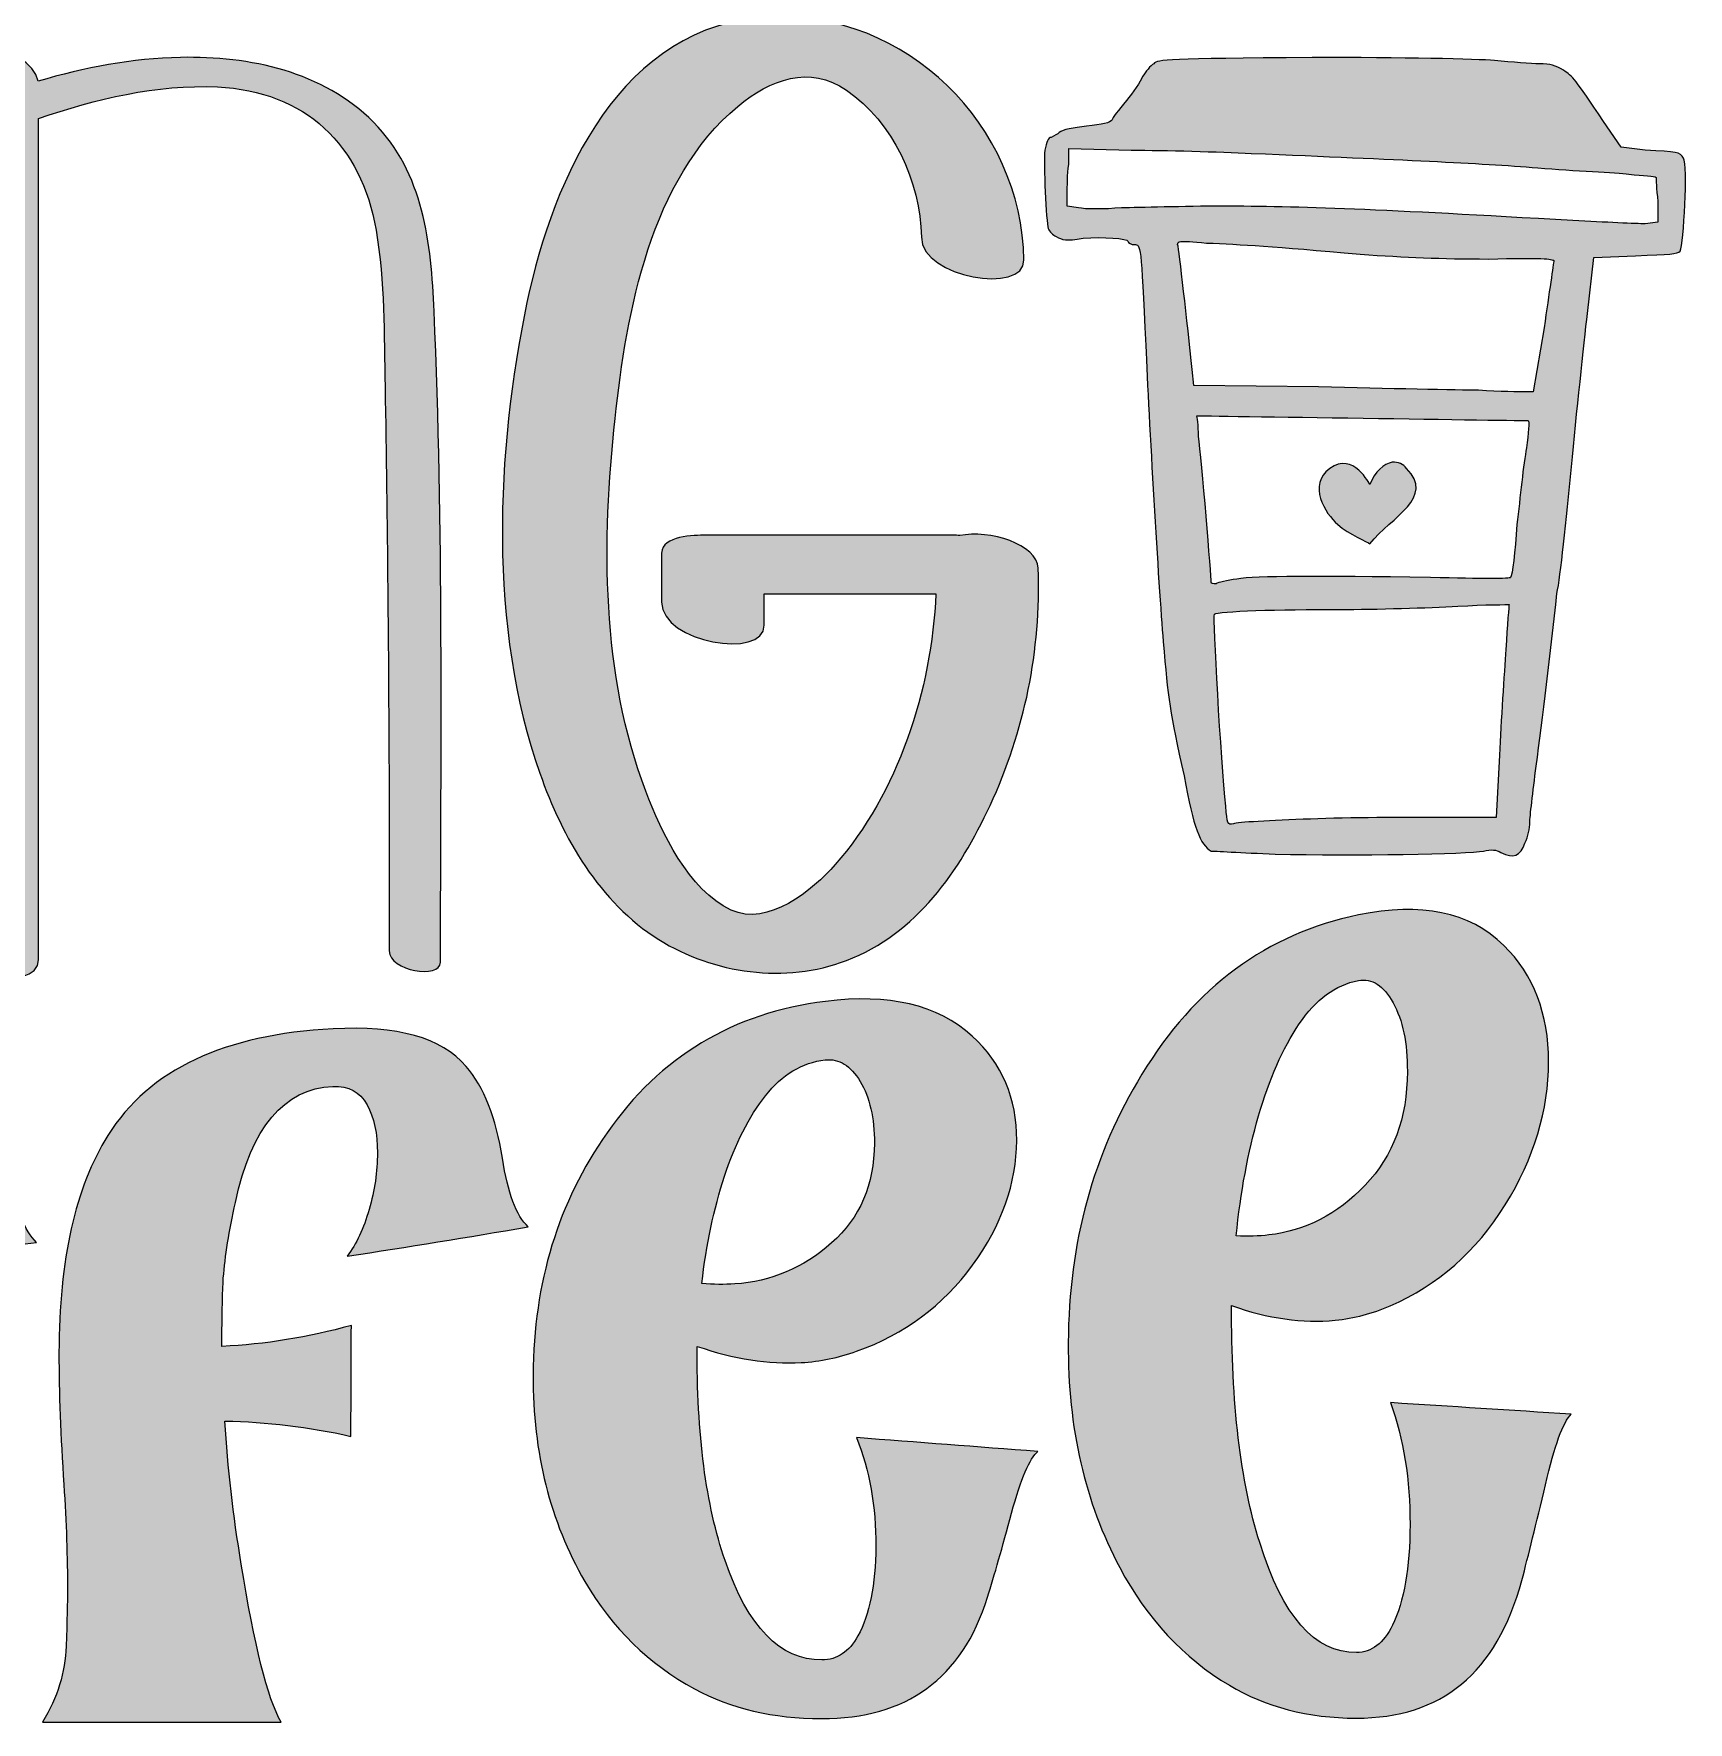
# Model space of a CAD drawing. Header units: inches. Extents: x 243 to 838, y -982 to -99.
# Drawn here: x 540.2 to 838, y -770.9 to -466.9 of the extents above; entities that cross this region are included whole.
import ezdxf

# ---------------------------------------------------------------- set-up
doc = ezdxf.new("R2010")
doc.units = ezdxf.units.IN
doc.header["$MEASUREMENT"] = 0
doc.layers.add('Layer 1', color=7, linetype='Continuous')

# ---------------------------------------------------------------- blocks, each defined once
blk = doc.blocks.new('block 5')
at = {"layer": 'Layer 1', "true_color": 0xbe1e2f}
h = blk.add_hatch(color=242, dxfattribs=at)
h.dxf.hatch_style = 2
edge = h.paths.add_edge_path()
edge.add_spline(control_points=[(778.25, -770.13), (769.55, -770.14), (761.94, -768.12), (755.41, -764.22), (747.18, -759.31), (740.6, -752.24), (735.67, -743.03), (729.42, -731.27), (726.33, -717.92), (726.41, -702.59), (726.51, -684.38), (730.94, -668.49), (739.67, -654.22), (749.15, -638.6), (762.16, -628.91), (778.67, -625.55), (789.88, -623.28), (798.58, -624.95), (804.82, -631.04), (810.18, -636.34), (812.86, -643.37), (812.86, -651.95), (812.86, -660.67), (810.26, -669.37), (805.05, -677.75), (799.84, -686.15), (792.94, -692.17), (784.35, -695.91), (781.16, -697.31), (777.87, -698.17), (774.46, -698.5), (768.61, -699.08), (762.39, -698.18), (755.81, -695.88), (755.74, -713.41), (757.42, -727.55), (760.87, -738.53), (764.97, -751.73), (770.78, -758.44), (778.28, -758.32), (781.03, -758.27), (783.19, -756.65), (784.76, -753.42), (786.85, -749.11), (787.9, -743.05), (787.92, -735.28), (787.94, -727.23), (786.77, -719.88), (784.41, -713.34), (795.26, -714.02), (806.11, -714.72), (816.94, -715.44), (815.46, -716.83), (813.91, -721.08), (812.28, -728.12), (810.64, -735.17), (809.23, -740.89), (808.04, -745.34), (803.51, -762.06), (793.56, -770.16), (778.25, -770.13)], knot_values=[0, 0, 0, 0, 1, 1, 1, 2, 2, 2, 3, 3, 3, 4, 4, 4, 5, 5, 5, 6, 6, 6, 7, 7, 7, 8, 8, 8, 9, 9, 9, 10, 10, 10, 11, 11, 11, 12, 12, 12, 13, 13, 13, 14, 14, 14, 15, 15, 15, 16, 16, 16, 17, 17, 17, 18, 18, 18, 19, 19, 19, 20, 20, 20, 20], degree=3, periodic=1)
edge = h.paths.add_edge_path()
edge.add_spline(control_points=[(762.53, -683.15), (769.04, -682.4), (774.82, -679.46), (779.86, -674.2), (784.9, -668.95), (787.43, -662.07), (787.44, -653.74), (787.46, -648.61), (786.6, -644.47), (784.88, -641.35), (783.15, -638.23), (781.07, -636.91), (778.64, -637.36), (774.51, -638.13), (770.96, -640.75), (767.99, -645.16), (765.02, -649.58), (762.58, -655.09), (760.67, -661.71), (758.76, -668.33), (757.41, -675.52), (756.64, -683.31), (758.71, -683.42), (760.68, -683.37), (762.53, -683.15)], knot_values=[0, 0, 0, 0, 1, 1, 1, 2, 2, 2, 3, 3, 3, 4, 4, 4, 5, 5, 5, 6, 6, 6, 7, 7, 7, 8, 8, 8, 8], degree=3, periodic=1)
h = blk.add_hatch(color=242, dxfattribs=at)
h.dxf.hatch_style = 2
edge = h.paths.add_edge_path()
edge.add_spline(control_points=[(682.01, -770.21), (673.31, -770.21), (665.7, -768.41), (659.18, -764.87), (650.95, -760.42), (644.36, -753.96), (639.42, -745.51), (633.15, -734.71), (630.05, -722.4), (630.12, -708.37), (630.2, -691.69), (634.63, -677.3), (643.41, -664.79), (652.95, -651.07), (666.08, -643.16), (682.75, -641.1), (694.07, -639.7), (702.85, -641.67), (709.13, -647.34), (714.52, -652.29), (717.19, -658.59), (717.15, -666.14), (717.11, -673.82), (714.45, -681.38), (709.18, -688.62), (703.9, -695.86), (696.94, -701.01), (688.3, -704.1), (685.1, -705.25), (681.78, -705.93), (678.36, -706.13), (672.48, -706.48), (666.24, -705.49), (659.63, -703.21), (659.54, -719.03), (661.22, -731.83), (664.66, -741.76), (668.76, -753.7), (674.56, -759.73), (682.07, -759.66), (684.82, -759.63), (686.98, -758.2), (688.56, -755.33), (690.66, -751.51), (691.74, -746.13), (691.78, -739.22), (691.82, -732.06), (690.67, -725.51), (688.32, -719.63), (699.21, -720.47), (710.09, -721.3), (720.97, -722.13), (719.47, -723.33), (717.89, -727.04), (716.22, -733.22), (714.56, -739.4), (713.11, -744.43), (711.91, -748.35), (707.29, -763.05), (697.32, -770.23), (682.01, -770.21)], knot_values=[0, 0, 0, 0, 1, 1, 1, 2, 2, 2, 3, 3, 3, 4, 4, 4, 5, 5, 5, 6, 6, 6, 7, 7, 7, 8, 8, 8, 9, 9, 9, 10, 10, 10, 11, 11, 11, 12, 12, 12, 13, 13, 13, 14, 14, 14, 15, 15, 15, 16, 16, 16, 17, 17, 17, 18, 18, 18, 19, 19, 19, 20, 20, 20, 20], degree=3, periodic=1)
edge = h.paths.add_edge_path()
edge.add_spline(control_points=[(666.39, -691.97), (672.94, -691.53), (678.76, -689.09), (683.84, -684.59), (688.92, -680.09), (691.49, -674.07), (691.53, -666.66), (691.55, -662.1), (690.7, -658.38), (688.97, -655.52), (687.24, -652.65), (685.15, -651.37), (682.69, -651.64), (678.52, -652.12), (674.94, -654.27), (671.94, -658.08), (668.94, -661.89), (666.48, -666.73), (664.55, -672.6), (662.62, -678.47), (661.26, -684.9), (660.48, -691.9), (662.56, -692.08), (664.53, -692.1), (666.39, -691.97)], knot_values=[0, 0, 0, 0, 1, 1, 1, 2, 2, 2, 3, 3, 3, 4, 4, 4, 5, 5, 5, 6, 6, 6, 7, 7, 7, 8, 8, 8, 8], degree=3, periodic=1)
h = blk.add_hatch(color=242, dxfattribs=at)
h.dxf.hatch_style = 2
edge = h.paths.add_edge_path()
edge.add_spline(control_points=[(496.66, -770.87), (482.35, -770.87), (468.04, -770.87), (453.73, -770.87), (456.38, -766.36), (457.78, -761.73), (457.91, -756.96), (458.04, -752.19), (458.1, -748.8), (458.1, -746.78), (458.07, -740.8), (457.83, -734.33), (457.35, -727.39), (456.72, -718.55), (456.4, -710.5), (456.37, -703.26), (456.3, -686.18), (459.16, -673.08), (464.96, -664.01), (472.39, -652.34), (485.88, -647.09), (505.41, -647.49), (516.94, -647.72), (524.96, -650.41), (529.44, -655.77), (532.66, -659.62), (534.87, -665.11), (536.06, -672.28), (537.03, -678.39), (538.6, -682.46), (540.76, -684.49), (529.89, -685.78), (519.02, -686.97), (508.16, -688.07), (509.8, -685.99), (511.1, -683.29), (512.07, -679.98), (513.04, -676.66), (513.52, -673.34), (513.52, -670.02), (513.52, -666.64), (512.88, -663.76), (511.6, -661.38), (510.33, -659), (508.27, -657.79), (505.43, -657.74), (496.6, -657.57), (490.78, -664.08), (487.97, -677.43), (486.86, -682.5), (486.16, -687), (485.87, -690.92), (485.73, -693.62), (485.67, -697.22), (485.68, -701.74), (485.68, -702.24), (485.68, -702.73), (485.68, -703.23), (493.44, -703.15), (501.2, -702.21), (508.96, -700.42), (508.96, -706.98), (508.97, -713.55), (508.98, -720.11), (501.37, -718.19), (493.8, -717.05), (486.27, -716.7), (486.81, -725.03), (487.84, -733.63), (489.35, -742.49), (491.76, -757.09), (494.2, -766.54), (496.66, -770.87)], knot_values=[0, 0, 0, 0, 1, 1, 1, 2, 2, 2, 3, 3, 3, 4, 4, 4, 5, 5, 5, 6, 6, 6, 7, 7, 7, 8, 8, 8, 9, 9, 9, 10, 10, 10, 11, 11, 11, 12, 12, 12, 13, 13, 13, 14, 14, 14, 15, 15, 15, 16, 16, 16, 17, 17, 17, 18, 18, 18, 19, 19, 19, 20, 20, 20, 21, 21, 21, 22, 22, 22, 23, 23, 23, 24, 24, 24, 24], degree=3, periodic=1)
h = blk.add_hatch(color=242, dxfattribs=at)
h.dxf.hatch_style = 2
edge = h.paths.add_edge_path()
edge.add_spline(control_points=[(584.76, -770.87), (570.45, -770.87), (556.14, -770.87), (541.83, -770.87), (544.51, -766.44), (545.92, -761.87), (546.08, -757.18), (546.23, -752.49), (546.31, -749.15), (546.31, -747.16), (546.32, -741.27), (546.1, -734.92), (545.66, -728.1), (545.07, -719.41), (544.78, -711.52), (544.78, -704.4), (544.8, -687.61), (547.72, -674.59), (553.57, -665.28), (561.06, -653.3), (574.59, -647.07), (594.11, -646.05), (605.63, -645.44), (613.61, -647.6), (618.07, -652.8), (621.26, -656.53), (623.44, -662.04), (624.6, -669.35), (625.54, -675.59), (627.09, -679.71), (629.24, -681.69), (618.38, -683.57), (607.52, -685.33), (596.66, -686.97), (598.3, -684.78), (599.62, -681.97), (600.6, -678.56), (601.59, -675.14), (602.09, -671.74), (602.1, -668.36), (602.11, -664.92), (601.49, -662.03), (600.23, -659.7), (598.96, -657.37), (596.91, -656.28), (594.07, -656.41), (585.25, -656.84), (579.4, -663.78), (576.53, -677.3), (575.39, -682.43), (574.67, -686.97), (574.36, -690.91), (574.21, -693.61), (574.12, -697.21), (574.11, -701.73), (574.11, -702.23), (574.11, -702.73), (574.11, -703.22), (581.87, -702.84), (589.63, -701.59), (597.4, -699.45), (597.37, -706.1), (597.35, -712.76), (597.32, -719.41), (589.73, -717.69), (582.16, -716.79), (574.64, -716.67), (575.13, -725), (576.12, -733.58), (577.59, -742.43), (579.93, -757.02), (582.32, -766.52), (584.76, -770.87)], knot_values=[0, 0, 0, 0, 1, 1, 1, 2, 2, 2, 3, 3, 3, 4, 4, 4, 5, 5, 5, 6, 6, 6, 7, 7, 7, 8, 8, 8, 9, 9, 9, 10, 10, 10, 11, 11, 11, 12, 12, 12, 13, 13, 13, 14, 14, 14, 15, 15, 15, 16, 16, 16, 17, 17, 17, 18, 18, 18, 19, 19, 19, 20, 20, 20, 21, 21, 21, 22, 22, 22, 23, 23, 23, 24, 24, 24, 24], degree=3, periodic=1)
at = {"layer": 'Layer 1', "lineweight": 0}
for points, knots in [([(778.25, -770.13), (769.55, -770.14), (761.94, -768.12), (755.41, -764.22), (747.18, -759.31), (740.6, -752.24), (735.67, -743.03), (729.42, -731.27), (726.33, -717.92), (726.41, -702.59), (726.51, -684.38), (730.94, -668.49), (739.67, -654.22), (749.15, -638.6), (762.16, -628.91), (778.67, -625.55), (789.88, -623.28), (798.58, -624.95), (804.82, -631.04), (810.18, -636.34), (812.86, -643.37), (812.86, -651.95), (812.86, -660.67), (810.26, -669.37), (805.05, -677.75), (799.84, -686.15), (792.94, -692.17), (784.35, -695.91), (781.16, -697.31), (777.87, -698.17), (774.46, -698.5), (768.61, -699.08), (762.39, -698.18), (755.81, -695.88), (755.74, -713.41), (757.42, -727.55), (760.87, -738.53), (764.97, -751.73), (770.78, -758.44), (778.28, -758.32), (781.03, -758.27), (783.19, -756.65), (784.76, -753.42), (786.85, -749.11), (787.9, -743.05), (787.92, -735.28), (787.94, -727.23), (786.77, -719.88), (784.41, -713.34), (795.26, -714.02), (806.11, -714.72), (816.94, -715.44), (815.46, -716.83), (813.91, -721.08), (812.28, -728.12), (810.64, -735.17), (809.23, -740.89), (808.04, -745.34), (803.51, -762.06), (793.56, -770.16), (778.25, -770.13)], [0, 0, 0, 0, 1, 1, 1, 2, 2, 2, 3, 3, 3, 4, 4, 4, 5, 5, 5, 6, 6, 6, 7, 7, 7, 8, 8, 8, 9, 9, 9, 10, 10, 10, 11, 11, 11, 12, 12, 12, 13, 13, 13, 14, 14, 14, 15, 15, 15, 16, 16, 16, 17, 17, 17, 18, 18, 18, 19, 19, 19, 20, 20, 20, 20]), ([(762.53, -683.15), (769.04, -682.4), (774.82, -679.46), (779.86, -674.2), (784.9, -668.95), (787.43, -662.07), (787.44, -653.74), (787.46, -648.61), (786.6, -644.47), (784.88, -641.35), (783.15, -638.23), (781.07, -636.91), (778.64, -637.36), (774.51, -638.13), (770.96, -640.75), (767.99, -645.16), (765.02, -649.58), (762.58, -655.09), (760.67, -661.71), (758.76, -668.33), (757.41, -675.52), (756.64, -683.31), (758.71, -683.42), (760.68, -683.37), (762.53, -683.15)], [0, 0, 0, 0, 1, 1, 1, 2, 2, 2, 3, 3, 3, 4, 4, 4, 5, 5, 5, 6, 6, 6, 7, 7, 7, 8, 8, 8, 8]), ([(682.01, -770.21), (673.31, -770.21), (665.7, -768.41), (659.18, -764.87), (650.95, -760.42), (644.36, -753.96), (639.42, -745.51), (633.15, -734.71), (630.05, -722.4), (630.12, -708.37), (630.2, -691.69), (634.63, -677.3), (643.41, -664.79), (652.95, -651.07), (666.08, -643.16), (682.75, -641.1), (694.07, -639.7), (702.85, -641.67), (709.13, -647.34), (714.52, -652.29), (717.19, -658.59), (717.15, -666.14), (717.11, -673.82), (714.45, -681.38), (709.18, -688.62), (703.9, -695.86), (696.94, -701.01), (688.3, -704.1), (685.1, -705.25), (681.78, -705.93), (678.36, -706.13), (672.48, -706.48), (666.24, -705.49), (659.63, -703.21), (659.54, -719.03), (661.22, -731.83), (664.66, -741.76), (668.76, -753.7), (674.56, -759.73), (682.07, -759.66), (684.82, -759.63), (686.98, -758.2), (688.56, -755.33), (690.66, -751.51), (691.74, -746.13), (691.78, -739.22), (691.82, -732.06), (690.67, -725.51), (688.32, -719.63), (699.21, -720.47), (710.09, -721.3), (720.97, -722.13), (719.47, -723.33), (717.89, -727.04), (716.22, -733.22), (714.56, -739.4), (713.11, -744.43), (711.91, -748.35), (707.29, -763.05), (697.32, -770.23), (682.01, -770.21)], [0, 0, 0, 0, 1, 1, 1, 2, 2, 2, 3, 3, 3, 4, 4, 4, 5, 5, 5, 6, 6, 6, 7, 7, 7, 8, 8, 8, 9, 9, 9, 10, 10, 10, 11, 11, 11, 12, 12, 12, 13, 13, 13, 14, 14, 14, 15, 15, 15, 16, 16, 16, 17, 17, 17, 18, 18, 18, 19, 19, 19, 20, 20, 20, 20]), ([(496.66, -770.87), (482.35, -770.87), (468.04, -770.87), (453.73, -770.87), (456.38, -766.36), (457.78, -761.73), (457.91, -756.96), (458.04, -752.19), (458.1, -748.8), (458.1, -746.78), (458.07, -740.8), (457.83, -734.33), (457.35, -727.39), (456.72, -718.55), (456.4, -710.5), (456.37, -703.26), (456.3, -686.18), (459.16, -673.08), (464.96, -664.01), (472.39, -652.34), (485.88, -647.09), (505.41, -647.49), (516.94, -647.72), (524.96, -650.41), (529.44, -655.77), (532.66, -659.62), (534.87, -665.11), (536.06, -672.28), (537.03, -678.39), (538.6, -682.46), (540.76, -684.49), (529.89, -685.78), (519.02, -686.97), (508.16, -688.07), (509.8, -685.99), (511.1, -683.29), (512.07, -679.98), (513.04, -676.66), (513.52, -673.34), (513.52, -670.02), (513.52, -666.64), (512.88, -663.76), (511.6, -661.38), (510.33, -659), (508.27, -657.79), (505.43, -657.74), (496.6, -657.57), (490.78, -664.08), (487.97, -677.43), (486.86, -682.5), (486.16, -687), (485.87, -690.92), (485.73, -693.62), (485.67, -697.22), (485.68, -701.74), (485.68, -702.24), (485.68, -702.73), (485.68, -703.23), (493.44, -703.15), (501.2, -702.21), (508.96, -700.42), (508.96, -706.98), (508.97, -713.55), (508.98, -720.11), (501.37, -718.19), (493.8, -717.05), (486.27, -716.7), (486.81, -725.03), (487.84, -733.63), (489.35, -742.49), (491.76, -757.09), (494.2, -766.54), (496.66, -770.87)], [0, 0, 0, 0, 1, 1, 1, 2, 2, 2, 3, 3, 3, 4, 4, 4, 5, 5, 5, 6, 6, 6, 7, 7, 7, 8, 8, 8, 9, 9, 9, 10, 10, 10, 11, 11, 11, 12, 12, 12, 13, 13, 13, 14, 14, 14, 15, 15, 15, 16, 16, 16, 17, 17, 17, 18, 18, 18, 19, 19, 19, 20, 20, 20, 21, 21, 21, 22, 22, 22, 23, 23, 23, 24, 24, 24, 24]), ([(584.76, -770.87), (570.45, -770.87), (556.14, -770.87), (541.83, -770.87), (544.51, -766.44), (545.92, -761.87), (546.08, -757.18), (546.23, -752.49), (546.31, -749.15), (546.31, -747.16), (546.32, -741.27), (546.1, -734.92), (545.66, -728.1), (545.07, -719.41), (544.78, -711.52), (544.78, -704.4), (544.8, -687.61), (547.72, -674.59), (553.57, -665.28), (561.06, -653.3), (574.59, -647.07), (594.11, -646.05), (605.63, -645.44), (613.61, -647.6), (618.07, -652.8), (621.26, -656.53), (623.44, -662.04), (624.6, -669.35), (625.54, -675.59), (627.09, -679.71), (629.24, -681.69), (618.38, -683.57), (607.52, -685.33), (596.66, -686.97), (598.3, -684.78), (599.62, -681.97), (600.6, -678.56), (601.59, -675.14), (602.09, -671.74), (602.1, -668.36), (602.11, -664.92), (601.49, -662.03), (600.23, -659.7), (598.96, -657.37), (596.91, -656.28), (594.07, -656.41), (585.25, -656.84), (579.4, -663.78), (576.53, -677.3), (575.39, -682.43), (574.67, -686.97), (574.36, -690.91), (574.21, -693.61), (574.12, -697.21), (574.11, -701.73), (574.11, -702.23), (574.11, -702.73), (574.11, -703.22), (581.87, -702.84), (589.63, -701.59), (597.4, -699.45), (597.37, -706.1), (597.35, -712.76), (597.32, -719.41), (589.73, -717.69), (582.16, -716.79), (574.64, -716.67), (575.13, -725), (576.12, -733.58), (577.59, -742.43), (579.93, -757.02), (582.32, -766.52), (584.76, -770.87)], [0, 0, 0, 0, 1, 1, 1, 2, 2, 2, 3, 3, 3, 4, 4, 4, 5, 5, 5, 6, 6, 6, 7, 7, 7, 8, 8, 8, 9, 9, 9, 10, 10, 10, 11, 11, 11, 12, 12, 12, 13, 13, 13, 14, 14, 14, 15, 15, 15, 16, 16, 16, 17, 17, 17, 18, 18, 18, 19, 19, 19, 20, 20, 20, 21, 21, 21, 22, 22, 22, 23, 23, 23, 24, 24, 24, 24]), ([(666.39, -691.97), (672.94, -691.53), (678.76, -689.09), (683.84, -684.59), (688.92, -680.09), (691.49, -674.07), (691.53, -666.66), (691.55, -662.1), (690.7, -658.38), (688.97, -655.52), (687.24, -652.65), (685.15, -651.37), (682.69, -651.64), (678.52, -652.12), (674.94, -654.27), (671.94, -658.08), (668.94, -661.89), (666.48, -666.73), (664.55, -672.6), (662.62, -678.47), (661.26, -684.9), (660.48, -691.9), (662.56, -692.08), (664.53, -692.1), (666.39, -691.97)], [0, 0, 0, 0, 1, 1, 1, 2, 2, 2, 3, 3, 3, 4, 4, 4, 5, 5, 5, 6, 6, 6, 7, 7, 7, 8, 8, 8, 8])]:
    blk.add_open_spline(points, degree=3, knots=knots, dxfattribs=at)
blk = doc.blocks.new('block 7')
at = {"layer": 'Layer 1', "true_color": 0x030405}
h = blk.add_hatch(color=178, dxfattribs=at)
h.dxf.hatch_style = 2
edge = h.paths.add_edge_path()
edge.add_spline(control_points=[(721.01, -563.14), (721.53, -577.89), (718.59, -592.43), (712.35, -605.82), (706.83, -617.66), (699.15, -628.92), (686.49, -633.75), (675.5, -637.93), (662.62, -636.16), (652.73, -629.97), (642.02, -623.27), (635.43, -611.67), (631.33, -600.04), (622.07, -573.84), (623.36, -542.16), (629.01, -515.3), (633.76, -492.7), (645.98, -465.17), (672.61, -463.9), (697.31, -462.72), (718.07, -483.45), (718.45, -507.67), (718.54, -513.86), (700.1, -510.87), (699.98, -503.56), (699.83, -493.51), (694.88, -482.86), (686.5, -477.07), (679.85, -472.47), (672.76, -475.16), (666.95, -479.99), (651.23, -493.07), (646.93, -516.98), (644.86, -536.18), (642.46, -558.34), (642.36, -582.14), (650.39, -603.26), (653.22, -610.71), (658.05, -621.03), (665.74, -624.66), (672.34, -627.77), (680.43, -621.07), (684.48, -616.49), (695.69, -603.79), (701.89, -584.93), (702.59, -567.72), (692.29, -567.72), (681.99, -567.72), (671.7, -567.72), (671.7, -569.6), (671.7, -571.49), (671.7, -573.37), (671.7, -579.62), (653.24, -576.56), (653.24, -569.26), (653.24, -566.31), (653.24, -563.35), (653.24, -560.4), (653.24, -557.26), (659.27, -557.19), (661.06, -557.19), (675.97, -557.19), (690.88, -557.19), (705.79, -557.19), (706.11, -557.19), (706.49, -557.22), (706.88, -557.27), (712.26, -556.1), (720.86, -558.87), (721.01, -563.14)], knot_values=[0, 0, 0, 0, 1, 1, 1, 2, 2, 2, 3, 3, 3, 4, 4, 4, 5, 5, 5, 6, 6, 6, 7, 7, 7, 8, 8, 8, 9, 9, 9, 10, 10, 10, 11, 11, 11, 12, 12, 12, 13, 13, 13, 14, 14, 14, 15, 15, 15, 16, 16, 16, 17, 17, 17, 18, 18, 18, 19, 19, 19, 20, 20, 20, 21, 21, 21, 22, 22, 22, 23, 23, 23, 23], degree=3, periodic=1)
h = blk.add_hatch(color=178, dxfattribs=at)
h.dxf.hatch_style = 2
edge = h.paths.add_edge_path()
edge.add_spline(control_points=[(612.3, -516.89), (613.97, -555.86), (613.52, -595.05), (613.44, -634.05), (613.44, -637.18), (604.21, -635.65), (604.21, -632), (604.25, -610.29), (604.17, -588.59), (603.95, -566.89), (603.83, -554.75), (603.67, -542.62), (603.47, -530.48), (603.3, -521.11), (603.42, -511.56), (601.85, -502.29), (599.24, -486.93), (589.09, -477.21), (573.29, -476.5), (562.39, -476.01), (551.38, -478.63), (541.11, -482.2), (541.11, -532.67), (541.11, -583.14), (541.11, -633.61), (541.11, -639.86), (522.65, -636.8), (522.65, -629.5), (522.65, -577.05), (522.65, -524.61), (522.65, -472.16), (522.65, -466.15), (539.75, -468.76), (541.03, -475.47), (549.36, -473), (558, -471.37), (566.66, -471.18), (579.1, -470.92), (592.36, -473.73), (601.39, -482.86), (610.42, -491.99), (611.77, -504.64), (612.3, -516.89)], knot_values=[0, 0, 0, 0, 1, 1, 1, 2, 2, 2, 3, 3, 3, 4, 4, 4, 5, 5, 5, 6, 6, 6, 7, 7, 7, 8, 8, 8, 9, 9, 9, 10, 10, 10, 11, 11, 11, 12, 12, 12, 13, 13, 13, 14, 14, 14, 14], degree=3, periodic=1)
at = {"layer": 'Layer 1', "lineweight": 0}
for points, knots in [([(721.01, -563.14), (721.53, -577.89), (718.59, -592.43), (712.35, -605.82), (706.83, -617.66), (699.15, -628.92), (686.49, -633.75), (675.5, -637.93), (662.62, -636.16), (652.73, -629.97), (642.02, -623.27), (635.43, -611.67), (631.33, -600.04), (622.07, -573.84), (623.36, -542.16), (629.01, -515.3), (633.76, -492.7), (645.98, -465.17), (672.61, -463.9), (697.31, -462.72), (718.07, -483.45), (718.45, -507.67), (718.54, -513.86), (700.1, -510.87), (699.98, -503.56), (699.83, -493.51), (694.88, -482.86), (686.5, -477.07), (679.85, -472.47), (672.76, -475.16), (666.95, -479.99), (651.23, -493.07), (646.93, -516.98), (644.86, -536.18), (642.46, -558.34), (642.36, -582.14), (650.39, -603.26), (653.22, -610.71), (658.05, -621.03), (665.74, -624.66), (672.34, -627.77), (680.43, -621.07), (684.48, -616.49), (695.69, -603.79), (701.89, -584.93), (702.59, -567.72), (692.29, -567.72), (681.99, -567.72), (671.7, -567.72), (671.7, -569.6), (671.7, -571.49), (671.7, -573.37), (671.7, -579.62), (653.24, -576.56), (653.24, -569.26), (653.24, -566.31), (653.24, -563.35), (653.24, -560.4), (653.24, -557.26), (659.27, -557.19), (661.06, -557.19), (675.97, -557.19), (690.88, -557.19), (705.79, -557.19), (706.11, -557.19), (706.49, -557.22), (706.88, -557.27), (712.26, -556.1), (720.86, -558.87), (721.01, -563.14)], [0, 0, 0, 0, 1, 1, 1, 2, 2, 2, 3, 3, 3, 4, 4, 4, 5, 5, 5, 6, 6, 6, 7, 7, 7, 8, 8, 8, 9, 9, 9, 10, 10, 10, 11, 11, 11, 12, 12, 12, 13, 13, 13, 14, 14, 14, 15, 15, 15, 16, 16, 16, 17, 17, 17, 18, 18, 18, 19, 19, 19, 20, 20, 20, 21, 21, 21, 22, 22, 22, 23, 23, 23, 23]), ([(612.3, -516.89), (613.97, -555.86), (613.52, -595.05), (613.44, -634.05), (613.44, -637.18), (604.21, -635.65), (604.21, -632), (604.25, -610.29), (604.17, -588.59), (603.95, -566.89), (603.83, -554.75), (603.67, -542.62), (603.47, -530.48), (603.3, -521.11), (603.42, -511.56), (601.85, -502.29), (599.24, -486.93), (589.09, -477.21), (573.29, -476.5), (562.39, -476.01), (551.38, -478.63), (541.11, -482.2), (541.11, -532.67), (541.11, -583.14), (541.11, -633.61), (541.11, -639.86), (522.65, -636.8), (522.65, -629.5), (522.65, -577.05), (522.65, -524.61), (522.65, -472.16), (522.65, -466.15), (539.75, -468.76), (541.03, -475.47), (549.36, -473), (558, -471.37), (566.66, -471.18), (579.1, -470.92), (592.36, -473.73), (601.39, -482.86), (610.42, -491.99), (611.77, -504.64), (612.3, -516.89)], [0, 0, 0, 0, 1, 1, 1, 2, 2, 2, 3, 3, 3, 4, 4, 4, 5, 5, 5, 6, 6, 6, 7, 7, 7, 8, 8, 8, 9, 9, 9, 10, 10, 10, 11, 11, 11, 12, 12, 12, 13, 13, 13, 14, 14, 14, 14])]:
    blk.add_open_spline(points, degree=3, knots=knots, dxfattribs=at)
blk = doc.blocks.new('block 2')
at = {"layer": 'Layer 1', "true_color": 0xbe1e2f}
h = blk.add_hatch(color=242, dxfattribs=at)
h.dxf.hatch_style = 2
edge = h.paths.add_edge_path()
edge.add_spline(control_points=[(803.13, -471.75), (806.3, -472.04), (809.76, -472.33), (811.2, -472.33), (813.23, -472.33), (814.09, -472.62), (815.52, -473.48), (817.25, -474.63), (817.55, -474.92), (822.73, -482.7), (822.73, -482.7), (825.9, -487.31), (825.9, -487.31), (825.9, -487.31), (830.22, -487.88), (830.22, -487.88), (835.98, -488.17), (836.54, -488.17), (837.13, -489.32), (837.99, -490.47), (837.13, -504.88), (836.54, -506.03), (835.98, -506.61), (834.82, -506.61), (828.49, -506.89), (828.49, -506.89), (821, -507.18), (821, -507.18), (821, -507.18), (819.84, -517.26), (819.84, -517.26), (819.27, -522.73), (817.83, -535.41), (816.97, -544.91), (816.1, -554.42), (814.96, -564.78), (814.37, -567.67), (813.23, -578.32), (811.78, -590.42), (810.62, -598.77), (810.06, -603.38), (809.48, -607.99), (809.48, -608.85), (809.48, -610), (809.19, -611.45), (808.61, -612.6), (807.75, -614.9), (806.6, -615.48), (804.29, -614.33), (803.43, -613.75), (802.57, -613.75), (801.12, -614.04), (798.53, -614.61), (777.79, -614.9), (763.67, -614.61), (757.63, -614.33), (752.45, -614.04), (752.16, -614.04), (750.14, -612.89), (748.99, -610), (747.27, -600.5), (744.68, -588.98), (744.38, -586.68), (743.51, -576.31), (742.65, -566.52), (740.92, -535.98), (740.36, -523.02), (739.49, -504.59), (739.49, -504.88), (738.33, -504.88), (737.75, -504.88), (737.19, -504.59), (737.19, -504.3), (737.19, -503.73), (732.57, -503.43), (729.12, -503.73), (725.94, -504.3), (725.38, -504.01), (724.22, -503.43), (723.65, -503.15), (723.07, -502.57), (722.79, -502), (722.49, -500.84), (721.92, -490.19), (722.21, -487.88), (722.49, -486.44), (722.79, -485.58), (723.35, -485.58), (723.93, -485.29), (724.51, -485), (724.8, -484.71), (725.38, -484.14), (727.39, -483.85), (729.7, -483.56), (732.57, -483.27), (734.01, -482.99), (734.3, -482.41), (734.3, -482.12), (735.46, -480.68), (736.89, -478.96), (738.05, -477.52), (739.49, -475.5), (739.78, -474.63), (740.36, -473.77), (741.22, -472.62), (741.79, -472.33), (742.65, -471.47), (743.81, -471.47), (770.3, -471.18), (786.72, -471.18), (799.98, -471.47), (803.13, -471.75)], knot_values=[0, 0, 0, 0, 1, 1, 1, 2, 2, 2, 3, 3, 3, 4, 4, 4, 5, 5, 5, 6, 6, 6, 7, 7, 7, 8, 8, 8, 9, 9, 9, 10, 10, 10, 11, 11, 11, 12, 12, 12, 13, 13, 13, 14, 14, 14, 15, 15, 15, 16, 16, 16, 17, 17, 17, 18, 18, 18, 19, 19, 19, 20, 20, 20, 21, 21, 21, 22, 22, 22, 23, 23, 23, 24, 24, 24, 25, 25, 25, 26, 26, 26, 27, 27, 27, 28, 28, 28, 29, 29, 29, 30, 30, 30, 31, 31, 31, 32, 32, 32, 33, 33, 33, 34, 34, 34, 35, 35, 35, 36, 36, 36, 37, 37, 37, 37], degree=3, periodic=1)
edge = h.paths.add_edge_path()
edge.add_spline(control_points=[(726.52, -490.47), (726.24, -492.2), (726.24, -494.51), (726.24, -495.66), (726.24, -495.66), (726.24, -497.96), (726.24, -497.96), (726.24, -497.96), (728.25, -498.25), (728.25, -498.25), (729.4, -498.54), (732.87, -498.54), (736.02, -498.25), (739.2, -498.25), (747.27, -497.96), (754.17, -497.96), (767.71, -497.96), (782.97, -498.54), (817.25, -500.56), (823.01, -500.84), (828.77, -501.13), (830.22, -501.13), (830.22, -501.13), (832.53, -500.84), (832.53, -500.84), (832.53, -500.84), (832.53, -497.1), (832.53, -497.1), (832.23, -494.8), (832.23, -493.07), (832.23, -492.78), (831.94, -492.49), (829.92, -492.49), (827.33, -492.2), (825.04, -491.91), (817.55, -491.63), (810.92, -491.05), (799.98, -490.19), (787.01, -489.61), (759.36, -488.46), (753.59, -488.17), (743.81, -487.88), (737.75, -487.88), (737.75, -487.88), (726.52, -487.6), (726.52, -487.6), (726.52, -487.6), (726.52, -490.47), (726.52, -490.47)], knot_values=[0, 0, 0, 0, 1, 1, 1, 2, 2, 2, 3, 3, 3, 4, 4, 4, 5, 5, 5, 6, 6, 6, 7, 7, 7, 8, 8, 8, 9, 9, 9, 10, 10, 10, 11, 11, 11, 12, 12, 12, 13, 13, 13, 14, 14, 14, 15, 15, 15, 16, 16, 16, 16], degree=3, periodic=1)
edge = h.paths.add_edge_path()
edge.add_spline(control_points=[(746.1, -504.88), (746.4, -505.74), (747.83, -518.99), (748.71, -527.34), (748.71, -527.34), (748.99, -530.22), (748.99, -530.22), (748.99, -530.22), (771.46, -530.51), (771.46, -530.51), (783.83, -530.8), (796.8, -531.09), (800.26, -531.09), (804.01, -531.38), (807.75, -531.38), (808.61, -531.38), (808.61, -531.38), (810.06, -531.38), (810.06, -531.38), (810.06, -531.38), (812.07, -519.85), (812.07, -519.85), (812.93, -513.52), (813.79, -508.33), (813.79, -507.76), (813.51, -507.47), (811.78, -507.18), (801.99, -507.47), (793.35, -507.47), (787.3, -507.18), (778.95, -506.61), (763.11, -505.17), (757.63, -504.88), (751.3, -504.59), (748.71, -504.3), (747.27, -504.3), (746.69, -504.3), (746.1, -504.3), (746.1, -504.59), (746.1, -504.88)], knot_values=[0, 0, 0, 0, 1, 1, 1, 2, 2, 2, 3, 3, 3, 4, 4, 4, 5, 5, 5, 6, 6, 6, 7, 7, 7, 8, 8, 8, 9, 9, 9, 10, 10, 10, 11, 11, 11, 12, 12, 12, 13, 13, 13, 13], degree=3, periodic=1)
edge = h.paths.add_edge_path()
edge.add_spline(control_points=[(749.86, -539.44), (750.44, -543.18), (752.16, -565.08), (752.16, -565.65), (752.16, -565.94), (752.45, -565.94), (753.03, -565.94), (753.31, -565.65), (755.04, -565.36), (756.77, -565.08), (760.22, -564.5), (771.16, -564.5), (791.62, -564.78), (801.12, -565.08), (806.02, -565.08), (806.02, -564.78), (806.3, -564.5), (806.88, -560.18), (807.17, -555.28), (807.75, -550.38), (808.33, -544.34), (808.89, -541.46), (809.19, -538.87), (809.48, -536.56), (809.19, -536.56), (809.19, -536.56), (749.86, -535.69), (749.57, -535.69), (749.57, -535.69), (749.86, -537.42), (749.86, -539.44)], knot_values=[0, 0, 0, 0, 1, 1, 1, 2, 2, 2, 3, 3, 3, 4, 4, 4, 5, 5, 5, 6, 6, 6, 7, 7, 7, 8, 8, 8, 9, 9, 9, 10, 10, 10, 10], degree=3, periodic=1)
edge = h.paths.add_edge_path()
edge.add_spline(control_points=[(796.52, -569.97), (791.32, -570.26), (781.83, -570.55), (775.2, -570.55), (764.54, -570.55), (753.31, -570.83), (752.73, -571.41), (752.45, -571.7), (753.89, -597.91), (754.76, -605.97), (755.04, -609.14), (755.04, -609.43), (756.18, -609.14), (756.77, -608.85), (762.81, -608.56), (770.02, -608.28), (776.93, -607.99), (787.3, -607.99), (793.05, -607.99), (793.05, -607.99), (803.43, -607.99), (803.43, -607.99), (803.43, -607.99), (804.01, -596.76), (804.01, -596.76), (804.29, -590.71), (804.87, -582.07), (805.16, -577.75), (805.44, -573.42), (805.74, -569.68), (805.74, -569.68), (805.74, -569.68), (801.4, -569.68), (796.52, -569.97)], knot_values=[0, 0, 0, 0, 1, 1, 1, 2, 2, 2, 3, 3, 3, 4, 4, 4, 5, 5, 5, 6, 6, 6, 7, 7, 7, 8, 8, 8, 9, 9, 9, 10, 10, 10, 11, 11, 11, 11], degree=3, periodic=1)
edge = h.paths.add_edge_path()
edge.add_spline(control_points=[(787.3, -545.2), (792.49, -550.38), (784.7, -553.84), (780.68, -558.74), (780.38, -558.45), (776.93, -557.01), (774.92, -555.28), (772.61, -553.26), (769.44, -548.08), (773.47, -545.2), (777.79, -542.03), (780.68, -548.08), (780.68, -548.08), (781.54, -545.77), (783.27, -544.34), (784.7, -544.05), (785.86, -544.05), (786.72, -544.34), (787.3, -545.2)], knot_values=[0, 0, 0, 0, 1, 1, 1, 2, 2, 2, 3, 3, 3, 4, 4, 4, 5, 5, 5, 6, 6, 6, 6], degree=3, periodic=1)
at = {"layer": 'Layer 1', "lineweight": 0}
for points, knots in [([(803.13, -471.75), (806.3, -472.04), (809.76, -472.33), (811.2, -472.33), (813.23, -472.33), (814.09, -472.62), (815.52, -473.48), (817.25, -474.63), (817.55, -474.92), (822.73, -482.7), (822.73, -482.7), (825.9, -487.31), (825.9, -487.31), (825.9, -487.31), (830.22, -487.88), (830.22, -487.88), (835.98, -488.17), (836.54, -488.17), (837.13, -489.32), (837.99, -490.47), (837.13, -504.88), (836.54, -506.03), (835.98, -506.61), (834.82, -506.61), (828.49, -506.89), (828.49, -506.89), (821, -507.18), (821, -507.18), (821, -507.18), (819.84, -517.26), (819.84, -517.26), (819.27, -522.73), (817.83, -535.41), (816.97, -544.91), (816.1, -554.42), (814.96, -564.78), (814.37, -567.67), (813.23, -578.32), (811.78, -590.42), (810.62, -598.77), (810.06, -603.38), (809.48, -607.99), (809.48, -608.85), (809.48, -610), (809.19, -611.45), (808.61, -612.6), (807.75, -614.9), (806.6, -615.48), (804.29, -614.33), (803.43, -613.75), (802.57, -613.75), (801.12, -614.04), (798.53, -614.61), (777.79, -614.9), (763.67, -614.61), (757.63, -614.33), (752.45, -614.04), (752.16, -614.04), (750.14, -612.89), (748.99, -610), (747.27, -600.5), (744.68, -588.98), (744.38, -586.68), (743.51, -576.31), (742.65, -566.52), (740.92, -535.98), (740.36, -523.02), (739.49, -504.59), (739.49, -504.88), (738.33, -504.88), (737.75, -504.88), (737.19, -504.59), (737.19, -504.3), (737.19, -503.73), (732.57, -503.43), (729.12, -503.73), (725.94, -504.3), (725.38, -504.01), (724.22, -503.43), (723.65, -503.15), (723.07, -502.57), (722.79, -502), (722.49, -500.84), (721.92, -490.19), (722.21, -487.88), (722.49, -486.44), (722.79, -485.58), (723.35, -485.58), (723.93, -485.29), (724.51, -485), (724.8, -484.71), (725.38, -484.14), (727.39, -483.85), (729.7, -483.56), (732.57, -483.27), (734.01, -482.99), (734.3, -482.41), (734.3, -482.12), (735.46, -480.68), (736.89, -478.96), (738.05, -477.52), (739.49, -475.5), (739.78, -474.63), (740.36, -473.77), (741.22, -472.62), (741.79, -472.33), (742.65, -471.47), (743.81, -471.47), (770.3, -471.18), (786.72, -471.18), (799.98, -471.47), (803.13, -471.75)], [0, 0, 0, 0, 1, 1, 1, 2, 2, 2, 3, 3, 3, 4, 4, 4, 5, 5, 5, 6, 6, 6, 7, 7, 7, 8, 8, 8, 9, 9, 9, 10, 10, 10, 11, 11, 11, 12, 12, 12, 13, 13, 13, 14, 14, 14, 15, 15, 15, 16, 16, 16, 17, 17, 17, 18, 18, 18, 19, 19, 19, 20, 20, 20, 21, 21, 21, 22, 22, 22, 23, 23, 23, 24, 24, 24, 25, 25, 25, 26, 26, 26, 27, 27, 27, 28, 28, 28, 29, 29, 29, 30, 30, 30, 31, 31, 31, 32, 32, 32, 33, 33, 33, 34, 34, 34, 35, 35, 35, 36, 36, 36, 37, 37, 37, 37]), ([(726.52, -490.47), (726.24, -492.2), (726.24, -494.51), (726.24, -495.66), (726.24, -495.66), (726.24, -497.96), (726.24, -497.96), (726.24, -497.96), (728.25, -498.25), (728.25, -498.25), (729.4, -498.54), (732.87, -498.54), (736.02, -498.25), (739.2, -498.25), (747.27, -497.96), (754.17, -497.96), (767.71, -497.96), (782.97, -498.54), (817.25, -500.56), (823.01, -500.84), (828.77, -501.13), (830.22, -501.13), (830.22, -501.13), (832.53, -500.84), (832.53, -500.84), (832.53, -500.84), (832.53, -497.1), (832.53, -497.1), (832.23, -494.8), (832.23, -493.07), (832.23, -492.78), (831.94, -492.49), (829.92, -492.49), (827.33, -492.2), (825.04, -491.91), (817.55, -491.63), (810.92, -491.05), (799.98, -490.19), (787.01, -489.61), (759.36, -488.46), (753.59, -488.17), (743.81, -487.88), (737.75, -487.88), (737.75, -487.88), (726.52, -487.6), (726.52, -487.6), (726.52, -487.6), (726.52, -490.47), (726.52, -490.47)], [0, 0, 0, 0, 1, 1, 1, 2, 2, 2, 3, 3, 3, 4, 4, 4, 5, 5, 5, 6, 6, 6, 7, 7, 7, 8, 8, 8, 9, 9, 9, 10, 10, 10, 11, 11, 11, 12, 12, 12, 13, 13, 13, 14, 14, 14, 15, 15, 15, 16, 16, 16, 16]), ([(746.1, -504.88), (746.4, -505.74), (747.83, -518.99), (748.71, -527.34), (748.71, -527.34), (748.99, -530.22), (748.99, -530.22), (748.99, -530.22), (771.46, -530.51), (771.46, -530.51), (783.83, -530.8), (796.8, -531.09), (800.26, -531.09), (804.01, -531.38), (807.75, -531.38), (808.61, -531.38), (808.61, -531.38), (810.06, -531.38), (810.06, -531.38), (810.06, -531.38), (812.07, -519.85), (812.07, -519.85), (812.93, -513.52), (813.79, -508.33), (813.79, -507.76), (813.51, -507.47), (811.78, -507.18), (801.99, -507.47), (793.35, -507.47), (787.3, -507.18), (778.95, -506.61), (763.11, -505.17), (757.63, -504.88), (751.3, -504.59), (748.71, -504.3), (747.27, -504.3), (746.69, -504.3), (746.1, -504.3), (746.1, -504.59), (746.1, -504.88)], [0, 0, 0, 0, 1, 1, 1, 2, 2, 2, 3, 3, 3, 4, 4, 4, 5, 5, 5, 6, 6, 6, 7, 7, 7, 8, 8, 8, 9, 9, 9, 10, 10, 10, 11, 11, 11, 12, 12, 12, 13, 13, 13, 13]), ([(749.86, -539.44), (750.44, -543.18), (752.16, -565.08), (752.16, -565.65), (752.16, -565.94), (752.45, -565.94), (753.03, -565.94), (753.31, -565.65), (755.04, -565.36), (756.77, -565.08), (760.22, -564.5), (771.16, -564.5), (791.62, -564.78), (801.12, -565.08), (806.02, -565.08), (806.02, -564.78), (806.3, -564.5), (806.88, -560.18), (807.17, -555.28), (807.75, -550.38), (808.33, -544.34), (808.89, -541.46), (809.19, -538.87), (809.48, -536.56), (809.19, -536.56), (809.19, -536.56), (749.86, -535.69), (749.57, -535.69), (749.57, -535.69), (749.86, -537.42), (749.86, -539.44)], [0, 0, 0, 0, 1, 1, 1, 2, 2, 2, 3, 3, 3, 4, 4, 4, 5, 5, 5, 6, 6, 6, 7, 7, 7, 8, 8, 8, 9, 9, 9, 10, 10, 10, 10]), ([(787.3, -545.2), (792.49, -550.38), (784.7, -553.84), (780.68, -558.74), (780.38, -558.45), (776.93, -557.01), (774.92, -555.28), (772.61, -553.26), (769.44, -548.08), (773.47, -545.2), (777.79, -542.03), (780.68, -548.08), (780.68, -548.08), (781.54, -545.77), (783.27, -544.34), (784.7, -544.05), (785.86, -544.05), (786.72, -544.34), (787.3, -545.2)], [0, 0, 0, 0, 1, 1, 1, 2, 2, 2, 3, 3, 3, 4, 4, 4, 5, 5, 5, 6, 6, 6, 6]), ([(796.52, -569.97), (791.32, -570.26), (781.83, -570.55), (775.2, -570.55), (764.54, -570.55), (753.31, -570.83), (752.73, -571.41), (752.45, -571.7), (753.89, -597.91), (754.76, -605.97), (755.04, -609.14), (755.04, -609.43), (756.18, -609.14), (756.77, -608.85), (762.81, -608.56), (770.02, -608.28), (776.93, -607.99), (787.3, -607.99), (793.05, -607.99), (793.05, -607.99), (803.43, -607.99), (803.43, -607.99), (803.43, -607.99), (804.01, -596.76), (804.01, -596.76), (804.29, -590.71), (804.87, -582.07), (805.16, -577.75), (805.44, -573.42), (805.74, -569.68), (805.74, -569.68), (805.74, -569.68), (801.4, -569.68), (796.52, -569.97)], [0, 0, 0, 0, 1, 1, 1, 2, 2, 2, 3, 3, 3, 4, 4, 4, 5, 5, 5, 6, 6, 6, 7, 7, 7, 8, 8, 8, 9, 9, 9, 10, 10, 10, 11, 11, 11, 11])]:
    blk.add_open_spline(points, degree=3, knots=knots, dxfattribs=at)
at = {"layer": 'Layer 1'}
for name in ['block 7', 'block 5']:
    blk.add_blockref(name, (0, 0), dxfattribs=at)

msp = doc.modelspace()

# ---------------------------------------------------------------- block references
at = {"layer": 'Layer 1'}
msp.add_blockref('block 2', (0, 0), dxfattribs=at)

doc.saveas('drawing.dxf')
